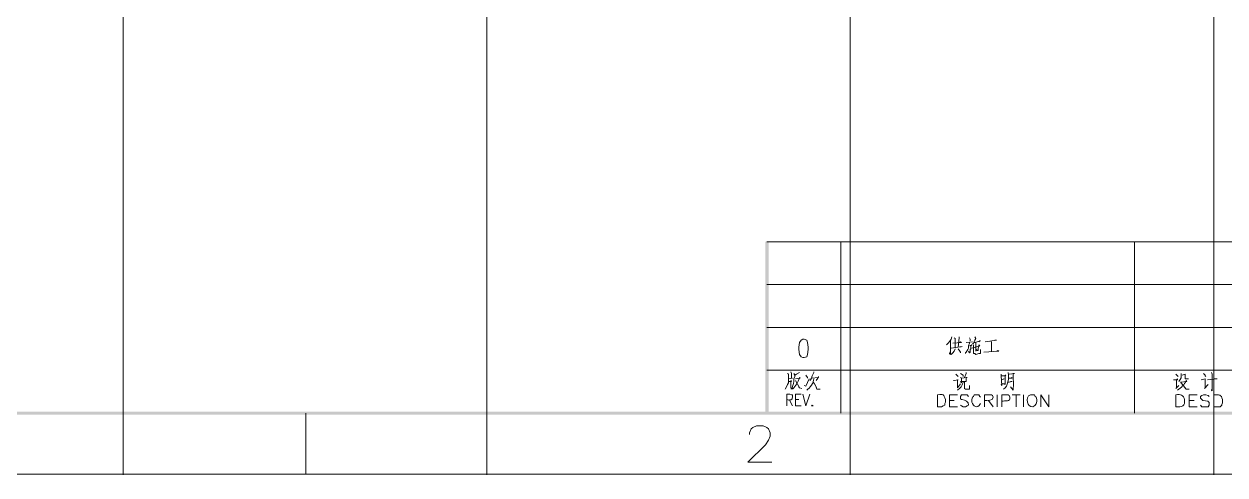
# Model space of a CAD drawing. Header units: millimetres. Extents: x 0 to 825, y 0 to 1167.
# Drawn here: x 142.5 to 414.9, y 0.1 to 102.5 of the extents above; entities that cross this region are included whole.
import ezdxf

# ---------------------------------------------------------------- set-up
doc = ezdxf.new("R2010")
doc.units = ezdxf.units.MM
doc.layers.add('1', color=7, linetype='Continuous')

msp = doc.modelspace()

# ---------------------------------------------------------------- hatches: boundary and pattern name
h = msp.add_hatch(color=0)
h.dxf.hatch_style = 2
h.paths.add_polyline_path([(310.641732, 13.821732), (311.361732, 14.541732), (310.641732, 53.061732)])
h = msp.add_hatch(color=0)
h.dxf.hatch_style = 2
h.paths.add_polyline_path([(311.361732, 14.541732), (310.641732, 53.061732), (311.361732, 53.061732)])
h = msp.add_hatch(color=0)
h.dxf.hatch_style = 2
h.paths.add_polyline_path([(35.421732, 14.541732), (34.701732, 13.821732), (810.141732, 14.541732)])
h = msp.add_hatch(color=0)
h.dxf.hatch_style = 2
h.paths.add_polyline_path([(34.701732, 13.821732), (810.141732, 14.541732), (810.861732, 13.821732)])
h = msp.add_hatch(color=0)
h.dxf.hatch_style = 2
h.paths.add_polyline_path([(560.841732, 13.821732), (560.841732, 14.541732), (310.641732, 13.821732)])
h = msp.add_hatch(color=0)
h.dxf.hatch_style = 2
h.paths.add_polyline_path([(560.841732, 14.541732), (310.641732, 13.821732), (311.361732, 14.541732)])

# ---------------------------------------------------------------- linework, layer by layer
at = {"layer": '1', "color": 0, "lineweight": 9}
for points in [[(0.321732, 0.321732), (824.361732, 0.321732), (824.361732, 1166.721732), (0.321732, 1166.721732), (0.321732, 0.321732)], [(311.001732, 53.061732), (560.841732, 53.061732)], [(327.741732, 14.181732), (327.741732, 53.061732)], [(394.341732, 53.061732), (394.341732, 14.181732)], [(311.001732, 43.341732), (560.841732, 43.341732)], [(311.001732, 33.621732), (560.841732, 33.621732)], [(319.101732, 30.921732), (318.741732, 30.741732), (318.381732, 30.201732), (318.201732, 29.121732), (318.201732, 28.581732), (318.381732, 27.501732), (318.741732, 26.961732), (319.101732, 26.781732), (319.461732, 26.781732), (320.001732, 26.961732), (320.181732, 27.501732), (320.361732, 28.581732), (320.361732, 29.121732), (320.181732, 30.201732), (320.001732, 30.741732), (319.461732, 30.921732), (319.101732, 30.921732)], [(352.581732, 30.561732), (352.581732, 27.501732), (352.401732, 27.681732), (352.581732, 28.221732)], [(353.121732, 30.021732), (355.101732, 30.201732), (354.921732, 30.381732), (354.561732, 30.201732)], [(353.481732, 31.281732), (353.661732, 31.101732), (353.661732, 29.121732)], [(354.561732, 31.461732), (354.561732, 31.281732), (354.381732, 29.121732)], [(356.901732, 30.201732), (356.901732, 30.021732), (356.721732, 29.481732), (356.721732, 28.941732), (356.541732, 28.581732), (356.181732, 28.041732), (356.001732, 27.861732), (356.001732, 27.681732)], [(356.181732, 30.201732), (357.621732, 30.381732)], [(356.901732, 31.281732), (357.081732, 30.921732), (357.081732, 30.561732)], [(358.161732, 31.461732), (358.341732, 31.101732), (358.161732, 30.741732), (357.981732, 30.381732), (357.801732, 30.021732), (357.621732, 29.841732)], [(357.981732, 30.201732), (358.161732, 30.201732), (359.421732, 30.561732), (359.241732, 30.561732), (359.061732, 30.381732)], [(358.341732, 30.201732), (358.341732, 30.021732), (358.341732, 28.221732), (358.341732, 28.401732), (358.341732, 28.581732)], [(360.501732, 30.381732), (363.021732, 30.741732), (363.021732, 30.741732), (362.661732, 30.741732)], [(361.761732, 30.561732), (361.941732, 30.201732), (361.941732, 28.221732)], [(352.761732, 28.941732), (355.281732, 29.301732), (355.281732, 29.301732), (354.921732, 29.121732)], [(353.661732, 28.761732), (353.481732, 28.221732), (353.121732, 27.861732), (352.761732, 27.501732)], [(354.381732, 28.761732), (354.741732, 28.221732), (354.921732, 28.041732), (354.921732, 27.861732), (354.921732, 28.041732)], [(356.901732, 29.481732), (357.441732, 29.661732), (357.441732, 29.661732), (357.261732, 29.481732), (357.261732, 29.121732), (357.261732, 28.761732), (357.081732, 28.581732), (357.081732, 28.221732), (357.081732, 28.041732), (356.901732, 27.861732), (356.901732, 27.861732), (356.721732, 28.221732), (356.901732, 27.861732)], [(357.441732, 28.941732), (357.441732, 28.941732), (359.241732, 29.481732), (359.061732, 29.661732), (359.061732, 29.301732), (358.881732, 28.941732), (358.881732, 28.581732), (358.881732, 28.401732), (358.701732, 28.401732), (358.521732, 28.581732)], [(357.801732, 29.661732), (357.801732, 29.661732), (357.801732, 29.481732), (357.801732, 27.861732), (357.801732, 27.861732), (357.801732, 27.681732), (357.981732, 27.681732), (358.161732, 27.681732), (358.341732, 27.501732), (359.061732, 27.681732), (359.241732, 27.681732), (359.421732, 27.681732), (359.421732, 27.681732), (359.421732, 28.581732), (359.421732, 27.681732)], [(360.141732, 28.041732), (363.561732, 28.221732), (363.381732, 28.401732), (363.021732, 28.221732)], [(311.001732, 23.901732), (560.841732, 23.901732)], [(315.681732, 23.181732), (315.861732, 23.001732), (315.861732, 21.561732), (315.861732, 21.021732), (315.681732, 20.661732), (315.501732, 20.301732), (315.141732, 19.581732)], [(315.861732, 21.921732), (316.761732, 22.101732)], [(316.401732, 23.541732), (316.581732, 23.181732), (316.581732, 22.101732)], [(318.381732, 23.361732), (318.381732, 23.361732), (317.661732, 23.001732), (317.301732, 22.821732)], [(319.461732, 20.481732), (319.821732, 20.301732), (320.541732, 21.921732)], [(320.181732, 22.101732), (320.181732, 22.281732), (319.821732, 22.821732)], [(321.621732, 23.541732), (321.621732, 23.361732), (321.261732, 22.641732), (321.081732, 22.101732), (320.901732, 21.741732), (320.721732, 21.561732)], [(321.081732, 22.101732), (321.081732, 22.101732), (322.701732, 22.281732), (322.701732, 22.461732), (322.521732, 22.101732), (322.161732, 21.561732)], [(353.841732, 23.001732), (354.201732, 22.641732), (354.381732, 22.461732), (354.201732, 22.641732)], [(354.921732, 23.181732), (355.461732, 22.821732), (355.461732, 22.461732)], [(354.921732, 22.281732), (355.101732, 22.101732), (355.101732, 21.021732), (354.921732, 21.381732), (356.181732, 21.381732), (356.181732, 21.381732), (356.181732, 22.281732), (356.361732, 22.281732), (355.101732, 22.101732)], [(356.181732, 23.361732), (356.181732, 23.181732), (355.821732, 22.281732)], [(364.101732, 23.001732), (364.101732, 22.641732), (364.281732, 20.481732), (364.101732, 20.661732), (364.281732, 20.841732), (364.821732, 20.841732), (365.001732, 20.661732), (365.001732, 20.661732), (365.001732, 21.741732), (365.001732, 22.821732), (365.181732, 22.821732), (365.001732, 22.641732), (364.281732, 22.641732)], [(364.281732, 21.741732), (364.821732, 21.921732), (364.641732, 21.921732)], [(365.901732, 22.101732), (365.901732, 22.101732), (366.621732, 22.101732), (366.441732, 22.281732), (366.441732, 22.101732)], [(403.161732, 21.741732), (404.061732, 21.741732), (404.061732, 21.921732), (403.881732, 21.741732), (403.881732, 19.941732), (403.701732, 19.761732), (404.421732, 20.481732)], [(403.701732, 23.001732), (404.061732, 22.641732), (404.241732, 22.461732)], [(405.141732, 22.821732), (405.861732, 23.001732), (405.861732, 23.001732), (405.861732, 22.821732), (405.861732, 21.921732), (405.861732, 21.921732), (406.041732, 21.921732), (406.581732, 21.921732), (406.581732, 21.921732)], [(409.461732, 21.741732), (410.361732, 21.921732), (410.361732, 21.921732), (410.361732, 19.941732), (410.181732, 19.761732), (411.081732, 20.661732)], [(410.001732, 23.181732), (410.361732, 22.821732), (410.361732, 22.641732), (410.541732, 22.461732)], [(410.901732, 21.741732), (413.061732, 21.921732), (412.881732, 21.921732), (412.521732, 21.921732)], [(411.801732, 23.361732), (411.981732, 23.001732), (411.981732, 19.221732), (411.801732, 19.401732), (411.981732, 19.761732)], [(315.861732, 21.381732), (316.581732, 21.381732), (316.401732, 21.561732), (316.401732, 19.941732), (316.401732, 20.481732)], [(317.481732, 21.561732), (318.381732, 19.941732), (318.921732, 19.761732), (318.381732, 19.941732), (318.201732, 20.121732)], [(321.441732, 21.201732), (321.801732, 20.841732), (322.161732, 20.121732), (322.341732, 19.581732), (323.061732, 19.581732), (322.341732, 19.581732), (322.161732, 19.941732)], [(353.301732, 21.561732), (353.481732, 21.561732), (354.381732, 21.741732), (354.201732, 21.741732), (354.201732, 19.941732), (354.921732, 20.841732)], [(355.821732, 21.201732), (355.821732, 19.761732), (356.001732, 19.581732), (356.901732, 19.581732), (356.901732, 20.481732)], [(365.721732, 21.201732), (365.901732, 21.201732), (366.621732, 21.381732), (366.441732, 21.381732), (366.261732, 21.381732)], [(404.781732, 21.021732), (404.961732, 21.021732), (406.041732, 19.581732), (406.761732, 19.581732), (406.041732, 19.581732), (405.861732, 19.761732)], [(316.041732, 17.241732), (316.761732, 15.801732)], [(317.481732, 15.801732), (317.481732, 18.501732), (318.741732, 18.501732)], [(317.481732, 17.241732), (318.201732, 17.241732)], [(319.101732, 18.501732), (319.821732, 15.801732), (320.721732, 18.501732)], [(352.401732, 15.621732), (352.401732, 18.321732), (354.201732, 18.321732)], [(352.401732, 17.061732), (353.481732, 17.061732)], [(361.221732, 17.061732), (362.301732, 15.621732)], [(363.201732, 18.321732), (363.201732, 15.621732)], [(366.621732, 18.321732), (368.421732, 18.321732)], [(367.521732, 18.321732), (367.521732, 15.621732)], [(369.141732, 18.321732), (369.141732, 15.621732)], [(373.101732, 15.621732), (373.101732, 18.321732), (374.901732, 15.621732), (374.901732, 18.321732)], [(406.761732, 15.621732), (406.761732, 18.321732), (408.561732, 18.321732)], [(406.761732, 17.061732), (407.841732, 17.061732)], [(206.421732, 14.181732), (206.421732, 0.321732)], [(317.481732, 15.801732), (318.741732, 15.801732)], [(321.261732, 15.981732), (321.081732, 15.801732), (321.261732, 15.801732), (321.441732, 15.801732), (321.261732, 15.981732)], [(352.401732, 15.621732), (354.201732, 15.621732)], [(406.761732, 15.621732), (408.561732, 15.621732)], [(412.341732, 14.181732), (412.341732, 0.321732)], [(307.041732, 9.321732), (307.041732, 9.681732), (307.401732, 10.581732), (307.761732, 10.941732), (308.661732, 11.301732), (310.101732, 11.301732), (311.001732, 10.941732), (311.361732, 10.581732), (311.721732, 9.681732), (311.721732, 8.961732), (311.361732, 8.061732), (310.641732, 6.981732), (306.681732, 3.021732), (312.081732, 3.021732)]]:
    msp.add_lwpolyline(points, dxfattribs=at)
at = {"layer": '1', "color": 30, "lineweight": 9}
for points in [[(165.021732, 0.141732), (165.021732, 1166.901732)], [(247.461732, 0.141732), (247.461732, 1166.901732)], [(329.901732, 0.141732), (329.901732, 1166.901732)], [(412.341732, 0.141732), (412.341732, 1166.901732)]]:
    msp.add_lwpolyline(points, dxfattribs=at)
at = {"layer": '1', "color": 0, "lineweight": 9}
for points in [[(352.941732, 31.461732), (352.761732, 30.741732), (352.221732, 30.201732), (351.681732, 29.661732)], [(321.621732, 21.921732), (321.621732, 21.201732), (320.721732, 19.761732), (320.001732, 19.401732)], [(365.721732, 23.361732), (365.901732, 22.101732), (365.721732, 20.301732), (364.641732, 19.581732)], [(404.961732, 23.181732), (404.961732, 22.461732), (404.961732, 21.921732), (404.421732, 21.381732)], [(355.461732, 21.201732), (355.101732, 20.121732), (355.101732, 20.121732), (354.201732, 19.401732)]]:
    msp.add_open_spline(points, degree=3, dxfattribs=at)
for points, knots in [([(317.121732, 23.181732), (317.121732, 23.181732), (317.301732, 22.821732), (317.301732, 22.821732), (317.301732, 22.821732), (317.301732, 22.461732), (317.301732, 22.461732), (317.301732, 22.461732), (317.121732, 21.921732), (317.121732, 21.921732), (317.121732, 21.921732), (317.121732, 21.381732), (317.121732, 21.381732), (316.941732, 20.841732), (316.941732, 19.941732), (316.401732, 19.581732)], [0, 0, 0, 0, 1, 1, 1, 2, 2, 2, 3, 3, 3, 4, 4, 4, 5, 5, 5, 5]), ([(317.481732, 21.921732), (317.481732, 21.921732), (318.561732, 22.101732), (318.561732, 22.101732), (318.561732, 22.101732), (318.381732, 22.281732), (318.381732, 22.281732), (318.021732, 21.021732), (317.661732, 20.481732), (316.761732, 19.581732)], [0, 0, 0, 0, 1, 1, 1, 2, 2, 2, 3, 3, 3, 3]), ([(365.901732, 23.001732), (365.901732, 23.001732), (365.901732, 23.001732), (365.901732, 23.001732), (365.901732, 23.001732), (367.161732, 23.181732), (367.161732, 23.181732), (367.161732, 23.181732), (366.801732, 23.181732), (366.801732, 23.181732), (366.801732, 22.101732), (366.981732, 20.661732), (366.801732, 19.401732), (366.801732, 19.401732), (366.261732, 20.121732), (366.261732, 20.121732)], [0, 0, 0, 0, 1, 1, 1, 2, 2, 2, 3, 3, 3, 4, 4, 4, 5, 5, 5, 5]), ([(404.781732, 21.201732), (404.781732, 21.201732), (406.221732, 21.381732), (406.221732, 21.381732), (406.221732, 21.381732), (406.041732, 21.561732), (406.041732, 21.561732), (405.681732, 20.661732), (404.961732, 19.941732), (404.061732, 19.401732)], [0, 0, 0, 0, 1, 1, 1, 2, 2, 2, 3, 3, 3, 3]), ([(315.501732, 15.801732), (315.501732, 15.801732), (315.501732, 18.501732), (315.501732, 18.501732), (315.501732, 18.501732), (316.221732, 18.501732), (316.221732, 18.501732), (316.221732, 18.501732), (316.581732, 18.321732), (316.581732, 18.321732), (316.581732, 18.321732), (316.761732, 18.321732), (316.761732, 18.321732), (316.761732, 18.321732), (316.761732, 17.961732), (316.761732, 17.961732), (316.941732, 17.061732), (316.041732, 17.061732), (315.501732, 17.241732)], [0, 0, 0, 0, 1, 1, 1, 2, 2, 2, 3, 3, 3, 4, 4, 4, 5, 5, 5, 6, 6, 6, 6]), ([(349.701732, 15.621732), (349.701732, 15.621732), (349.701732, 18.321732), (349.701732, 18.321732), (351.141732, 18.501732), (350.961732, 18.501732), (351.501732, 17.241732), (351.501732, 17.241732), (351.501732, 16.701732), (351.501732, 16.701732), (351.501732, 16.701732), (351.321732, 16.341732), (351.321732, 16.341732), (351.321732, 16.341732), (351.321732, 15.981732), (351.321732, 15.981732), (351.321732, 15.981732), (350.961732, 15.801732), (350.961732, 15.801732), (350.961732, 15.801732), (350.601732, 15.621732), (350.601732, 15.621732), (350.601732, 15.621732), (349.701732, 15.621732), (349.701732, 15.621732)], [0, 0, 0, 0, 1, 1, 1, 2, 2, 2, 3, 3, 3, 4, 4, 4, 5, 5, 5, 6, 6, 6, 7, 7, 7, 8, 8, 8, 8]), ([(356.721732, 17.961732), (356.721732, 17.961732), (356.361732, 18.321732), (356.361732, 18.321732), (356.361732, 18.321732), (356.001732, 18.321732), (356.001732, 18.321732), (356.001732, 18.321732), (355.461732, 18.321732), (355.461732, 18.321732), (355.461732, 18.321732), (355.101732, 18.321732), (355.101732, 18.321732), (355.101732, 18.321732), (354.921732, 17.961732), (354.921732, 17.961732), (354.921732, 17.961732), (354.921732, 17.781732), (354.921732, 17.781732), (354.921732, 17.781732), (354.921732, 17.421732), (354.921732, 17.421732), (354.921732, 17.421732), (355.101732, 17.241732), (355.101732, 17.241732), (355.101732, 17.241732), (355.281732, 17.241732), (355.281732, 17.241732), (356.001732, 17.061732), (356.721732, 16.881732), (356.721732, 15.981732), (356.721732, 15.981732), (356.361732, 15.801732), (356.361732, 15.801732), (356.361732, 15.801732), (356.001732, 15.621732), (356.001732, 15.621732), (356.001732, 15.621732), (355.461732, 15.621732), (355.461732, 15.621732), (355.461732, 15.621732), (355.101732, 15.801732), (355.101732, 15.801732), (355.101732, 15.801732), (354.921732, 15.981732), (354.921732, 15.981732)], [0, 0, 0, 0, 1, 1, 1, 2, 2, 2, 3, 3, 3, 4, 4, 4, 5, 5, 5, 6, 6, 6, 7, 7, 7, 8, 8, 8, 9, 9, 9, 10, 10, 10, 11, 11, 11, 12, 12, 12, 13, 13, 13, 14, 14, 14, 15, 15, 15, 15]), ([(359.421732, 17.781732), (359.421732, 17.781732), (359.241732, 17.961732), (359.241732, 17.961732), (359.241732, 17.961732), (359.061732, 18.321732), (359.061732, 18.321732), (359.061732, 18.321732), (358.881732, 18.321732), (358.881732, 18.321732), (358.881732, 18.321732), (358.341732, 18.321732), (358.341732, 18.321732), (358.341732, 18.321732), (357.981732, 18.321732), (357.981732, 18.321732), (357.981732, 18.321732), (357.801732, 17.961732), (357.801732, 17.961732), (357.801732, 17.961732), (357.621732, 17.781732), (357.621732, 17.781732), (357.621732, 17.781732), (357.441732, 17.241732), (357.441732, 17.241732), (357.441732, 17.241732), (357.441732, 16.701732), (357.441732, 16.701732), (357.441732, 16.701732), (357.621732, 16.341732), (357.621732, 16.341732), (357.621732, 16.341732), (357.801732, 15.981732), (357.801732, 15.981732), (357.801732, 15.981732), (357.981732, 15.801732), (357.981732, 15.801732), (358.701732, 15.441732), (359.061732, 15.621732), (359.421732, 16.341732)], [0, 0, 0, 0, 1, 1, 1, 2, 2, 2, 3, 3, 3, 4, 4, 4, 5, 5, 5, 6, 6, 6, 7, 7, 7, 8, 8, 8, 9, 9, 9, 10, 10, 10, 11, 11, 11, 12, 12, 12, 13, 13, 13, 13]), ([(360.321732, 15.621732), (360.321732, 15.621732), (360.321732, 18.321732), (360.321732, 18.321732), (360.321732, 18.321732), (361.581732, 18.321732), (361.581732, 18.321732), (361.581732, 18.321732), (361.941732, 18.321732), (361.941732, 18.321732), (361.941732, 18.321732), (362.121732, 18.141732), (362.121732, 18.141732), (362.121732, 18.141732), (362.301732, 17.781732), (362.301732, 17.781732), (362.301732, 16.881732), (360.861732, 17.061732), (360.321732, 17.061732)], [0, 0, 0, 0, 1, 1, 1, 2, 2, 2, 3, 3, 3, 4, 4, 4, 5, 5, 5, 6, 6, 6, 6]), ([(364.281732, 15.621732), (364.281732, 15.621732), (364.281732, 18.321732), (364.281732, 18.321732), (364.281732, 18.321732), (365.361732, 18.321732), (365.361732, 18.321732), (365.361732, 18.321732), (365.721732, 18.321732), (365.721732, 18.321732), (365.721732, 18.321732), (365.901732, 18.141732), (365.901732, 18.141732), (365.901732, 18.141732), (366.081732, 17.781732), (366.081732, 17.781732), (366.261732, 16.701732), (365.001732, 17.061732), (364.281732, 16.881732)], [0, 0, 0, 0, 1, 1, 1, 2, 2, 2, 3, 3, 3, 4, 4, 4, 5, 5, 5, 6, 6, 6, 6]), ([(370.761732, 18.321732), (370.041732, 18.141732), (369.861732, 17.241732), (370.041732, 16.701732), (370.221732, 15.981732), (370.581732, 15.621732), (371.301732, 15.621732), (372.021732, 15.801732), (372.201732, 16.701732), (372.201732, 17.241732), (372.201732, 17.241732), (372.021732, 17.781732), (372.021732, 17.781732), (372.021732, 17.781732), (371.841732, 17.961732), (371.841732, 17.961732), (371.841732, 17.961732), (371.661732, 18.321732), (371.661732, 18.321732), (371.661732, 18.321732), (371.301732, 18.321732), (371.301732, 18.321732), (371.301732, 18.321732), (370.761732, 18.321732), (370.761732, 18.321732)], [0, 0, 0, 0, 1, 1, 1, 2, 2, 2, 3, 3, 3, 4, 4, 4, 5, 5, 5, 6, 6, 6, 7, 7, 7, 8, 8, 8, 8]), ([(403.701732, 15.621732), (403.701732, 15.621732), (403.701732, 18.321732), (403.701732, 18.321732), (404.781732, 18.501732), (405.501732, 18.321732), (405.681732, 17.241732), (405.861732, 15.801732), (405.141732, 15.441732), (403.701732, 15.621732)], [0, 0, 0, 0, 1, 1, 1, 2, 2, 2, 3, 3, 3, 3]), ([(411.261732, 17.961732), (411.261732, 17.961732), (411.081732, 18.141732), (411.081732, 18.141732), (411.081732, 18.141732), (410.541732, 18.321732), (410.541732, 18.321732), (410.541732, 18.321732), (410.001732, 18.321732), (410.001732, 18.321732), (410.001732, 18.321732), (409.641732, 18.141732), (409.641732, 18.141732), (409.641732, 18.141732), (409.281732, 17.961732), (409.281732, 17.961732), (409.281732, 17.961732), (409.281732, 17.601732), (409.281732, 17.601732), (409.281732, 17.601732), (409.461732, 17.421732), (409.461732, 17.421732), (409.461732, 17.421732), (409.641732, 17.241732), (409.641732, 17.241732), (409.641732, 17.241732), (409.821732, 17.061732), (409.821732, 17.061732), (410.721732, 16.881732), (411.441732, 17.061732), (411.261732, 15.981732), (411.261732, 15.981732), (411.081732, 15.621732), (411.081732, 15.621732), (411.081732, 15.621732), (410.541732, 15.621732), (410.541732, 15.621732), (410.541732, 15.621732), (410.001732, 15.621732), (410.001732, 15.621732), (410.001732, 15.621732), (409.641732, 15.621732), (409.641732, 15.621732), (409.641732, 15.621732), (409.281732, 15.981732), (409.281732, 15.981732)], [0, 0, 0, 0, 1, 1, 1, 2, 2, 2, 3, 3, 3, 4, 4, 4, 5, 5, 5, 6, 6, 6, 7, 7, 7, 8, 8, 8, 9, 9, 9, 10, 10, 10, 11, 11, 11, 12, 12, 12, 13, 13, 13, 14, 14, 14, 15, 15, 15, 15]), ([(412.341732, 15.621732), (412.341732, 15.621732), (412.341732, 18.321732), (412.341732, 18.321732), (413.601732, 18.321732), (413.961732, 18.501732), (414.321732, 17.241732), (414.321732, 17.241732), (414.321732, 16.521732), (414.321732, 16.521732), (414.321732, 16.521732), (414.141732, 16.161732), (414.141732, 16.161732), (414.141732, 16.161732), (414.141732, 15.981732), (414.141732, 15.981732), (414.141732, 15.981732), (413.781732, 15.621732), (413.781732, 15.621732), (413.781732, 15.621732), (413.421732, 15.621732), (413.421732, 15.621732), (413.421732, 15.621732), (412.341732, 15.621732), (412.341732, 15.621732)], [0, 0, 0, 0, 1, 1, 1, 2, 2, 2, 3, 3, 3, 4, 4, 4, 5, 5, 5, 6, 6, 6, 7, 7, 7, 8, 8, 8, 8])]:
    msp.add_open_spline(points, degree=3, knots=knots, dxfattribs=at)

doc.saveas('drawing.dxf')
